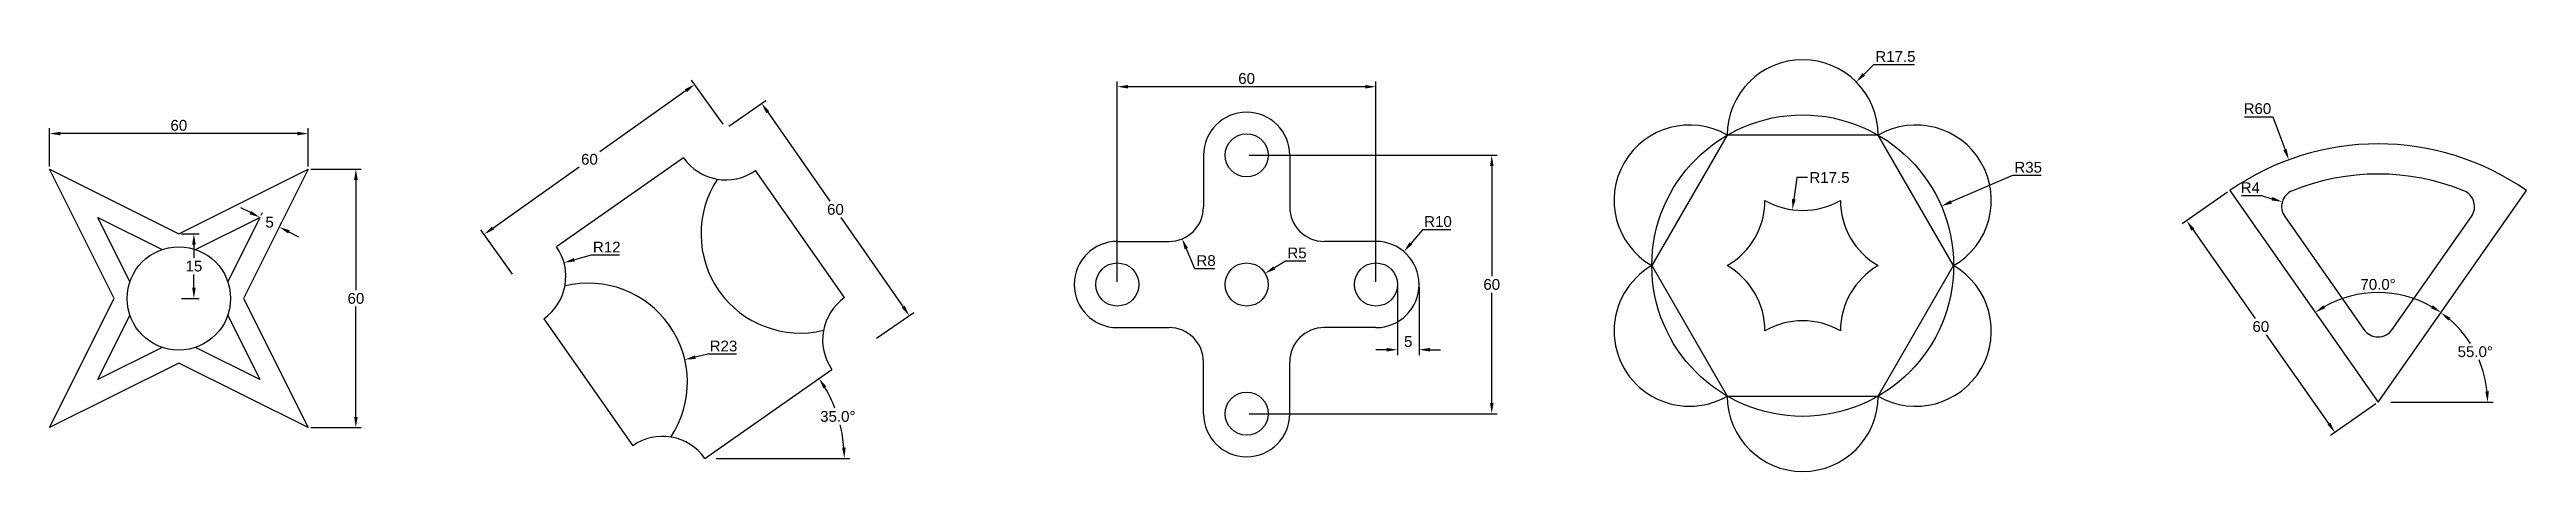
# Model space of a CAD drawing. Header units: millimetres. Extents: x 2499 to 3074, y 1673 to 1771.
import ezdxf

# ---------------------------------------------------------------- set-up
doc = ezdxf.new("R2010")
doc.units = ezdxf.units.MM
doc.styles.get("Standard").update_dxf_attribs({"font": 'arial.ttf'})
doc.dimstyles.new('ISO-25', dxfattribs={"dimtxt": 2.5, "dimasz": 2.5, "dimexe": 1.25, "dimexo": 0.625, "dimtad": 1, "dimtih": 1, "dimtoh": 1, "dimdec": 1, "dimdsep": 46, "dimtxsty": 'Standard', "dimcen": 0, "dimadec": 1, "dimazin": 0, "dimtfac": 1, "dimtdec": 1, "dimtofl": 0, "dimtmove": 0, "dimatfit": 3, "dimfxl": 1, "dimarcsym": 0})

# ---------------------------------------------------------------- blocks, each defined once
blk = doc.blocks.new('*D2')
at = {"color": 0, "lineweight": -2, "transparency": 16777216}
for p, q in [((2560.02, 1743.54), (2571.71, 1743.54)), ((2570.46, 1741.04), (2570.46, 1715.44)), ((2570.46, 1686.04), (2570.46, 1711.64)), ((2560.02, 1683.54), (2571.71, 1683.54))]:
    blk.add_line(p, q, dxfattribs=at)
at = {"color": 0, "transparency": 16777216}
for points in [[(2570.04, 1741.04), (2570.88, 1741.04), (2570.46, 1743.54)], [(2570.04, 1686.04), (2570.88, 1686.04), (2570.46, 1683.54)]]:
    blk.add_solid(points, dxfattribs=at)
at = {"layer": 'Defpoints', "color": 0, "transparency": 16777216}
for p in [(2559.39, 1743.54), (2559.39, 1683.54), (2570.46, 1683.54)]:
    blk.add_point(p, dxfattribs=at)
at = {"color": 0, "transparency": 16777216, "insert": (2570.46, 1713.54), "char_height": 2.5, "attachment_point": 5}
blk.add_mtext('60', dxfattribs=at)
blk = doc.blocks.new('*D3')
at = {"color": 0, "lineweight": -2, "transparency": 16777216}
for p, q in [((2499.39, 1744.16), (2499.39, 1753.08)), ((2559.39, 1744.16), (2559.39, 1753.08)), ((2556.89, 1751.83), (2501.89, 1751.83))]:
    blk.add_line(p, q, dxfattribs=at)
at = {"color": 0, "transparency": 16777216}
for points in [[(2501.89, 1752.25), (2501.89, 1751.41), (2499.39, 1751.83)], [(2556.89, 1752.25), (2556.89, 1751.41), (2559.39, 1751.83)]]:
    blk.add_solid(points, dxfattribs=at)
at = {"layer": 'Defpoints', "color": 0, "transparency": 16777216}
for p in [(2499.39, 1751.83), (2499.39, 1743.54), (2559.39, 1743.54)]:
    blk.add_point(p, dxfattribs=at)
at = {"color": 0, "transparency": 16777216, "insert": (2529.39, 1753.73), "char_height": 2.5, "attachment_point": 5}
blk.add_mtext('60', dxfattribs=at)
blk = doc.blocks.new('*D4')
at = {"color": 0, "lineweight": -2, "transparency": 16777216}
for p, q in [((2530.02, 1728.54), (2534.13, 1728.54)), ((2532.88, 1726.04), (2532.88, 1722.94)), ((2532.88, 1716.04), (2532.88, 1719.14)), ((2530.02, 1713.54), (2534.13, 1713.54))]:
    blk.add_line(p, q, dxfattribs=at)
at = {"color": 0, "transparency": 16777216}
for points in [[(2532.47, 1726.04), (2533.3, 1726.04), (2532.88, 1728.54)], [(2532.47, 1716.04), (2533.3, 1716.04), (2532.88, 1713.54)]]:
    blk.add_solid(points, dxfattribs=at)
at = {"layer": 'Defpoints', "color": 0, "transparency": 16777216}
for p in [(2529.39, 1728.54), (2529.39, 1713.54), (2532.88, 1713.54)]:
    blk.add_point(p, dxfattribs=at)
at = {"color": 0, "transparency": 16777216, "insert": (2532.88, 1721.04), "char_height": 2.5, "attachment_point": 5}
blk.add_mtext('15', dxfattribs=at)
blk = doc.blocks.new('*D5')
at = {"color": 0, "lineweight": -2, "transparency": 16777216}
for p, q in [((2545.98, 1733.47), (2543.74, 1734.59)), ((2548.49, 1732.92), (2548.77, 1733.47)), ((2552.96, 1730.68), (2553.24, 1731.24)), ((2554.92, 1729), (2557.16, 1727.88))]:
    blk.add_line(p, q, dxfattribs=at)
at = {"color": 0, "transparency": 16777216}
for points in [[(2546.16, 1733.85), (2545.79, 1733.1), (2548.21, 1732.36)], [(2555.11, 1729.38), (2554.73, 1728.63), (2552.68, 1730.12)]]:
    blk.add_solid(points, dxfattribs=at)
at = {"layer": 'Defpoints', "color": 0, "transparency": 16777216}
for p in [(2548.21, 1732.36), (2552.68, 1730.12), (2552.68, 1730.12)]:
    blk.add_point(p, dxfattribs=at)
at = {"color": 0, "transparency": 16777216, "insert": (2550.45, 1731.24), "char_height": 2.5, "attachment_point": 5}
blk.add_mtext('5', dxfattribs=at)
blk = doc.blocks.new('*D6')
at = {"color": 0, "lineweight": -2, "transparency": 16777216}
blk.add_line((2654.03, 1676.4), (2685, 1676.4), dxfattribs=at)
for start, end in [(21.06942, 30.57187), (4.42813, 13.99946)]:
    blk.add_arc((2651.39, 1676.4), 32.36, start, end, dxfattribs=at)
at = {"color": 0, "transparency": 16777216}
for points in [[(2678.9, 1692.63), (2679.6, 1693.08), (2677.9, 1694.96)], [(2684.07, 1678.91), (2683.24, 1678.88), (2683.75, 1676.4)]]:
    blk.add_solid(points, dxfattribs=at)
at = {"layer": 'Defpoints', "color": 0, "transparency": 16777216}
for p in [(2680.88, 1697.05), (2683.08, 1682.94), (2651.39, 1676.4), (2651.39, 1676.4), (2653.4, 1676.4)]:
    blk.add_point(p, dxfattribs=at)
at = {"color": 0, "transparency": 16777216, "insert": (2682.25, 1686.13), "char_height": 2.5, "attachment_point": 5}
blk.add_mtext('35.0°', dxfattribs=at)
blk = doc.blocks.new('*D7')
at = {"color": 0, "lineweight": -2, "transparency": 16777216}
for p, q in [((2656.95, 1753.54), (2665.58, 1759.54)), ((2665.98, 1756.78), (2680.37, 1736.11)), ((2697.4, 1711.64), (2683.02, 1732.31)), ((2691.23, 1704.29), (2699.86, 1710.3))]:
    blk.add_line(p, q, dxfattribs=at)
at = {"color": 0, "transparency": 16777216}
for points in [[(2666.33, 1757.02), (2665.64, 1756.54), (2664.56, 1758.83)], [(2697.75, 1711.87), (2697.06, 1711.4), (2698.83, 1709.58)]]:
    blk.add_solid(points, dxfattribs=at)
at = {"layer": 'Defpoints', "color": 0, "transparency": 16777216}
for p in [(2664.56, 1758.83), (2656.44, 1753.18), (2690.71, 1703.93)]:
    blk.add_point(p, dxfattribs=at)
at = {"color": 0, "transparency": 16777216, "insert": (2681.69, 1734.21), "char_height": 2.5, "attachment_point": 5}
blk.add_mtext('60', dxfattribs=at)
blk = doc.blocks.new('*D8')
at = {"color": 0, "lineweight": -2, "transparency": 16777216}
for p, q in [((2655.66, 1753.99), (2648.34, 1764.26)), ((2647.03, 1761.8), (2627.05, 1747.56)), ((2602.23, 1729.88), (2622.21, 1744.12)), ((2606.79, 1719.18), (2599.47, 1729.45))]:
    blk.add_line(p, q, dxfattribs=at)
at = {"color": 0, "transparency": 16777216}
for points in [[(2646.78, 1762.13), (2647.27, 1761.46), (2649.06, 1763.25)], [(2601.99, 1730.22), (2602.47, 1729.54), (2600.19, 1728.43)]]:
    blk.add_solid(points, dxfattribs=at)
at = {"layer": 'Defpoints', "color": 0, "transparency": 16777216}
for p in [(2656.02, 1753.48), (2600.19, 1728.43), (2607.15, 1718.67)]:
    blk.add_point(p, dxfattribs=at)
at = {"color": 0, "transparency": 16777216, "insert": (2624.63, 1745.84), "char_height": 2.5, "attachment_point": 5}
blk.add_mtext('60', dxfattribs=at)
blk = doc.blocks.new('*D9')
at = {"color": 0, "lineweight": -2, "transparency": 16777216}
for p, q in [((2652.11, 1700.58), (2649.19, 1699.9)), ((2658.71, 1700.58), (2652.11, 1700.58))]:
    blk.add_line(p, q, dxfattribs=at)
at = {"color": 0, "transparency": 16777216}
blk.add_solid([(2649.09, 1700.3), (2649.28, 1699.49), (2646.75, 1699.33)], dxfattribs=at)
at = {"layer": 'Defpoints', "color": 0, "transparency": 16777216}
for p in [(2646.75, 1699.33), (2624.36, 1694.09)]:
    blk.add_point(p, dxfattribs=at)
at = {"color": 0, "transparency": 16777216, "insert": (2655.72, 1702.48), "char_height": 2.5, "attachment_point": 5}
blk.add_mtext('R23', dxfattribs=at)
blk = doc.blocks.new('*D10')
at = {"color": 0, "lineweight": -2, "transparency": 16777216}
for p, q in [((2625.04, 1723.59), (2621.13, 1722.51)), ((2631.61, 1723.59), (2625.04, 1723.59))]:
    blk.add_line(p, q, dxfattribs=at)
at = {"color": 0, "transparency": 16777216}
blk.add_solid([(2621.02, 1722.91), (2621.24, 1722.11), (2618.72, 1721.85)], dxfattribs=at)
at = {"layer": 'Defpoints', "color": 0, "transparency": 16777216}
for p in [(2607.15, 1718.67), (2618.72, 1721.85)]:
    blk.add_point(p, dxfattribs=at)
at = {"color": 0, "transparency": 16777216, "insert": (2628.64, 1725.47), "char_height": 2.5, "attachment_point": 5}
blk.add_mtext('R12', dxfattribs=at)
blk = doc.blocks.new('*D13')
at = {"color": 0, "lineweight": -2, "transparency": 16777216}
for p, q in [((2777.69, 1746.78), (2835.18, 1746.78)), ((2833.93, 1744.28), (2833.93, 1718.68)), ((2833.93, 1689.28), (2833.93, 1714.88)), ((2777.69, 1686.78), (2835.18, 1686.78))]:
    blk.add_line(p, q, dxfattribs=at)
at = {"color": 0, "transparency": 16777216}
for points in [[(2833.52, 1744.28), (2834.35, 1744.28), (2833.93, 1746.78)], [(2833.52, 1689.28), (2834.35, 1689.28), (2833.93, 1686.78)]]:
    blk.add_solid(points, dxfattribs=at)
at = {"layer": 'Defpoints', "color": 0, "transparency": 16777216}
for p in [(2777.07, 1746.78), (2833.93, 1746.78), (2777.07, 1686.78)]:
    blk.add_point(p, dxfattribs=at)
at = {"color": 0, "transparency": 16777216, "insert": (2833.93, 1716.78), "char_height": 2.5, "attachment_point": 5}
blk.add_mtext('60', dxfattribs=at)
blk = doc.blocks.new('*D14')
at = {"color": 0, "lineweight": -2, "transparency": 16777216}
for p, q in [((2747.07, 1717.41), (2747.07, 1763.96)), ((2807.07, 1717.41), (2807.07, 1763.96)), ((2804.57, 1762.71), (2749.57, 1762.71))]:
    blk.add_line(p, q, dxfattribs=at)
at = {"color": 0, "transparency": 16777216}
for points in [[(2749.57, 1763.12), (2749.57, 1762.29), (2747.07, 1762.71)], [(2804.57, 1763.12), (2804.57, 1762.29), (2807.07, 1762.71)]]:
    blk.add_solid(points, dxfattribs=at)
at = {"layer": 'Defpoints', "color": 0, "transparency": 16777216}
for p in [(2747.07, 1762.71), (2747.07, 1716.78), (2807.07, 1716.78)]:
    blk.add_point(p, dxfattribs=at)
at = {"color": 0, "transparency": 16777216, "insert": (2777.07, 1764.61), "char_height": 2.5, "attachment_point": 5}
blk.add_mtext('60', dxfattribs=at)
blk = doc.blocks.new('*D15')
at = {"color": 0, "lineweight": -2, "transparency": 16777216}
for p, q in [((2812.07, 1716.16), (2812.07, 1700.38)), ((2817.07, 1716.16), (2817.07, 1700.38)), ((2809.57, 1701.63), (2807.07, 1701.63)), ((2819.57, 1701.63), (2822.07, 1701.63))]:
    blk.add_line(p, q, dxfattribs=at)
at = {"color": 0, "transparency": 16777216}
for points in [[(2809.57, 1702.05), (2809.57, 1701.21), (2812.07, 1701.63)], [(2819.57, 1702.05), (2819.57, 1701.21), (2817.07, 1701.63)]]:
    blk.add_solid(points, dxfattribs=at)
at = {"layer": 'Defpoints', "color": 0, "transparency": 16777216}
for p in [(2812.07, 1716.78), (2817.07, 1716.78), (2817.07, 1701.63)]:
    blk.add_point(p, dxfattribs=at)
at = {"color": 0, "transparency": 16777216, "insert": (2814.57, 1703.53), "char_height": 2.5, "attachment_point": 5}
blk.add_mtext('5', dxfattribs=at)
blk = doc.blocks.new('*D16')
at = {"color": 0, "lineweight": -2, "transparency": 16777216}
for p, q in [((2817.85, 1729.49), (2815.15, 1726.31)), ((2824.44, 1729.49), (2817.85, 1729.49))]:
    blk.add_line(p, q, dxfattribs=at)
at = {"color": 0, "transparency": 16777216}
blk.add_solid([(2814.84, 1726.58), (2815.47, 1726.04), (2813.54, 1724.41)], dxfattribs=at)
at = {"layer": 'Defpoints', "color": 0, "transparency": 16777216}
for p in [(2813.54, 1724.41), (2807.07, 1716.78)]:
    blk.add_point(p, dxfattribs=at)
at = {"color": 0, "transparency": 16777216, "insert": (2821.46, 1731.39), "char_height": 2.5, "attachment_point": 5}
blk.add_mtext('R10', dxfattribs=at)
blk = doc.blocks.new('*D17')
at = {"color": 0, "lineweight": -2, "transparency": 16777216}
for p, q in [((2786.11, 1722.2), (2783.5, 1720.64)), ((2790.78, 1722.2), (2786.11, 1722.2))]:
    blk.add_line(p, q, dxfattribs=at)
at = {"color": 0, "transparency": 16777216}
blk.add_solid([(2783.28, 1721), (2783.71, 1720.28), (2781.35, 1719.35)], dxfattribs=at)
at = {"layer": 'Defpoints', "color": 0, "transparency": 16777216}
for p in [(2781.35, 1719.35), (2777.07, 1716.78)]:
    blk.add_point(p, dxfattribs=at)
at = {"color": 0, "transparency": 16777216, "insert": (2788.76, 1724.1), "char_height": 2.5, "attachment_point": 5}
blk.add_mtext('R5', dxfattribs=at)
blk = doc.blocks.new('*D18')
at = {"color": 0, "lineweight": -2, "transparency": 16777216}
for p, q in [((2765.02, 1720.41), (2763.09, 1725.08)), ((2769.68, 1720.41), (2765.02, 1720.41))]:
    blk.add_line(p, q, dxfattribs=at)
at = {"color": 0, "transparency": 16777216}
blk.add_solid([(2763.47, 1725.24), (2762.7, 1724.92), (2762.13, 1727.39)], dxfattribs=at)
at = {"layer": 'Defpoints', "color": 0, "transparency": 16777216}
for p in [(2759.07, 1734.78), (2762.13, 1727.39)]:
    blk.add_point(p, dxfattribs=at)
at = {"color": 0, "transparency": 16777216, "insert": (2767.66, 1722.32), "char_height": 2.5, "attachment_point": 5}
blk.add_mtext('R8', dxfattribs=at)
blk = doc.blocks.new('*D21')
at = {"color": 0, "lineweight": -2, "transparency": 16777216}
for p, q in [((2904.7, 1741.62), (2904.01, 1736.61)), ((2907.2, 1741.62), (2904.7, 1741.62))]:
    blk.add_line(p, q, dxfattribs=at)
at = {"color": 0, "transparency": 16777216}
blk.add_solid([(2903.59, 1736.67), (2904.42, 1736.55), (2903.66, 1734.13)], dxfattribs=at)
at = {"layer": 'Defpoints', "color": 0, "transparency": 16777216}
for p in [(2906.06, 1751.47), (2903.66, 1734.13)]:
    blk.add_point(p, dxfattribs=at)
at = {"color": 0, "transparency": 16777216, "insert": (2912.27, 1741.62), "char_height": 2.5, "attachment_point": 5}
blk.add_mtext('R17.5', dxfattribs=at)
blk = doc.blocks.new('*D22')
at = {"color": 0, "lineweight": -2, "transparency": 16777216}
for p, q in [((2922.49, 1767.82), (2920.24, 1765.57)), ((2932.02, 1767.82), (2922.49, 1767.82))]:
    blk.add_line(p, q, dxfattribs=at)
at = {"color": 0, "transparency": 16777216}
blk.add_solid([(2919.94, 1765.87), (2920.53, 1765.28), (2918.46, 1763.81)], dxfattribs=at)
at = {"layer": 'Defpoints', "color": 0, "transparency": 16777216}
for p in [(2918.46, 1763.81), (2906.06, 1751.47)]:
    blk.add_point(p, dxfattribs=at)
at = {"color": 0, "transparency": 16777216, "insert": (2927.57, 1769.72), "char_height": 2.5, "attachment_point": 5}
blk.add_mtext('R17.5', dxfattribs=at)
blk = doc.blocks.new('*D23')
at = {"color": 0, "lineweight": -2, "transparency": 16777216}
for p, q in [((2954.74, 1742.08), (2940.51, 1735.97)), ((2961.35, 1742.08), (2954.74, 1742.08))]:
    blk.add_line(p, q, dxfattribs=at)
at = {"color": 0, "transparency": 16777216}
blk.add_solid([(2940.34, 1736.35), (2940.67, 1735.59), (2938.21, 1734.98)], dxfattribs=at)
at = {"layer": 'Defpoints', "color": 0, "transparency": 16777216}
for p in [(2938.21, 1734.98), (2906.06, 1721.16)]:
    blk.add_point(p, dxfattribs=at)
at = {"color": 0, "transparency": 16777216, "insert": (2958.36, 1743.99), "char_height": 2.5, "attachment_point": 5}
blk.add_mtext('R35', dxfattribs=at)
blk = doc.blocks.new('*D24')
at = {"color": 0, "lineweight": -2, "transparency": 16777216}
for p, q in [((3004.6, 1738.22), (2994.1, 1730.86)), ((2996.55, 1729.53), (3011, 1708.9)), ((3028.1, 1684.48), (3013.66, 1705.1)), ((3039.02, 1689.07), (3028.51, 1681.71))]:
    blk.add_line(p, q, dxfattribs=at)
at = {"color": 0, "transparency": 16777216}
for points in [[(2996.89, 1729.77), (2996.21, 1729.29), (2995.12, 1731.58)], [(3028.44, 1684.72), (3027.76, 1684.24), (3029.53, 1682.43)]]:
    blk.add_solid(points, dxfattribs=at)
at = {"layer": 'Defpoints', "color": 0, "transparency": 16777216}
for p in [(3005.12, 1738.58), (3039.53, 1689.43), (3029.53, 1682.43)]:
    blk.add_point(p, dxfattribs=at)
at = {"color": 0, "transparency": 16777216, "insert": (3012.33, 1707), "char_height": 2.5, "attachment_point": 5}
blk.add_mtext('60', dxfattribs=at)
blk = doc.blocks.new('*D25')
at = {"color": 0, "lineweight": -2, "transparency": 16777216}
for p, q in [((3007.88, 1737.41), (3012.52, 1737.41)), ((3012.52, 1737.41), (3014.92, 1736.7))]:
    blk.add_line(p, q, dxfattribs=at)
at = {"color": 0, "transparency": 16777216}
blk.add_solid([(3015.04, 1737.1), (3014.8, 1736.3), (3017.32, 1735.99)], dxfattribs=at)
at = {"layer": 'Defpoints', "color": 0, "transparency": 16777216}
for p in [(3017.32, 1735.99), (3021.15, 1734.85)]:
    blk.add_point(p, dxfattribs=at)
at = {"color": 0, "transparency": 16777216, "insert": (3009.89, 1739.28), "char_height": 2.5, "attachment_point": 5}
blk.add_mtext('R4', dxfattribs=at)
blk = doc.blocks.new('*D26')
at = {"color": 0, "lineweight": -2, "transparency": 16777216}
for p, q in [((3008.56, 1755.71), (3015.15, 1755.71)), ((3015.15, 1755.71), (3017.95, 1748.09))]:
    blk.add_line(p, q, dxfattribs=at)
at = {"color": 0, "transparency": 16777216}
blk.add_solid([(3018.34, 1748.23), (3017.56, 1747.94), (3018.82, 1745.74)], dxfattribs=at)
at = {"layer": 'Defpoints', "color": 0, "transparency": 16777216}
for p in [(3018.82, 1745.74), (3039.53, 1689.43)]:
    blk.add_point(p, dxfattribs=at)
at = {"color": 0, "transparency": 16777216, "insert": (3011.54, 1757.61), "char_height": 2.5, "attachment_point": 5}
blk.add_mtext('R60', dxfattribs=at)
blk = doc.blocks.new('*D27')
at = {"color": 0, "lineweight": -2, "transparency": 16777216}
blk.add_arc((3039.53, 1689.43), 25.46, 60.62811, 119.37189, dxfattribs=at)
at = {"color": 0, "transparency": 16777216}
for points in [[(3027.27, 1711.26), (3026.82, 1711.97), (3024.93, 1710.29)], [(3052.24, 1711.97), (3051.8, 1711.26), (3054.14, 1710.29)]]:
    blk.add_solid(points, dxfattribs=at)
at = {"layer": 'Defpoints', "color": 0, "transparency": 16777216}
for p in [(3005.12, 1738.58), (3073.95, 1738.58), (3044.68, 1714.36), (3039.53, 1689.43), (3039.53, 1689.43)]:
    blk.add_point(p, dxfattribs=at)
at = {"color": 0, "transparency": 16777216, "insert": (3039.53, 1716.79), "char_height": 2.5, "attachment_point": 5}
blk.add_mtext('70.0°', dxfattribs=at)
blk = doc.blocks.new('*D28')
at = {"color": 0, "lineweight": -2, "transparency": 16777216}
blk.add_line((3042.46, 1689.43), (3066.19, 1689.43), dxfattribs=at)
for start, end in [(32.45209, 49.35943), (5.64057, 22.76194)]:
    blk.add_arc((3039.53, 1689.43), 25.4, start, end, dxfattribs=at)
at = {"color": 0, "transparency": 16777216}
for points in [[(3055.82, 1708.38), (3056.33, 1709.04), (3054.1, 1710.24)], [(3065.23, 1691.95), (3064.4, 1691.91), (3064.94, 1689.43)]]:
    blk.add_solid(points, dxfattribs=at)
at = {"layer": 'Defpoints', "color": 0, "transparency": 16777216}
for p in [(3073.95, 1738.58), (3063.65, 1697.42), (3039.53, 1689.43), (3039.53, 1689.43), (3041.83, 1689.43)]:
    blk.add_point(p, dxfattribs=at)
at = {"color": 0, "transparency": 16777216, "insert": (3062.07, 1701.16), "char_height": 2.5, "attachment_point": 5}
blk.add_mtext('55.0°', dxfattribs=at)

msp = doc.modelspace()

# ---------------------------------------------------------------- linework, layer by layer
at = {"color": 3}
for p, q in [((2767.07, 1746.78), (2767.07, 1734.78)), ((2787.07, 1746.78), (2787.07, 1734.78)), ((2888.56, 1751.47), (2871.06, 1721.16)), ((2923.56, 1751.47), (2888.56, 1751.47)), ((2941.06, 1721.16), (2923.56, 1751.47)), ((2646.47, 1746.2), (2616.98, 1725.55)), ((2683.83, 1713.76), (2663.18, 1743.25)), ((2747.07, 1726.78), (2759.07, 1726.78)), ((2807.07, 1726.78), (2795.07, 1726.78)), ((2871.06, 1721.16), (2888.56, 1690.85)), ((2923.56, 1690.85), (2941.06, 1721.16)), ((2614.03, 1708.84), (2634.68, 1679.35)), ((2747.07, 1706.78), (2759.07, 1706.78)), ((2807.07, 1706.78), (2795.07, 1706.78)), ((2651.39, 1676.4), (2680.88, 1697.05)), ((2767.07, 1686.78), (2767.07, 1698.78)), ((2787.07, 1686.78), (2787.07, 1698.78)), ((2888.56, 1690.85), (2923.56, 1690.85))]:
    msp.add_line(p, q, dxfattribs=at)
for points in [[(3073.95, 1738.58, 0.315299), (3005.12, 1738.58), (3039.53, 1689.43)], [(3059.41, 1738.56, 0.194626), (3019.65, 1738.56, 0.482197), (3017.88, 1732.56), (3036.25, 1706.31, 0.520567), (3042.81, 1706.31), (3061.19, 1732.56, 0.482197)]]:
    msp.add_lwpolyline(points, format="xyb", close=True, dxfattribs=at)
msp.add_lwpolyline([(2559.39, 1743.54), (2544.39, 1713.54), (2559.39, 1683.54), (2529.39, 1698.54), (2499.39, 1683.54), (2514.39, 1713.54), (2499.39, 1743.54), (2529.39, 1728.54)], close=True, dxfattribs=at)
for points in [[(2518.04, 1717.42), (2510.57, 1732.36), (2525.51, 1724.89)], [(2533.28, 1724.89), (2548.21, 1732.36), (2540.75, 1717.42)], [(2525.51, 1702.18), (2510.57, 1694.72), (2518.04, 1709.65)], [(2540.75, 1709.65), (2548.21, 1694.72), (2533.28, 1702.18)]]:
    msp.add_lwpolyline(points, dxfattribs=at)
for centre, radius in [((2906.06, 1721.16), 35), ((2777.07, 1746.78), 5), ((2529.39, 1713.54), 12), ((2747.07, 1716.78), 5), ((2777.07, 1716.78), 5), ((2807.07, 1716.78), 5), ((2777.07, 1686.78), 5)]:
    msp.add_circle(centre, radius, dxfattribs=at)
for centre, radius, start, end in [((2906.06, 1751.47), 17.5, 360, 180), ((2777.07, 1746.78), 10, 0, 180), ((2879.81, 1736.32), 17.5, 60, 240), ((2932.31, 1736.32), 17.5, 300, 120), ((2656.3, 1753.08), 12, 215, 305), ((2673.51, 1728.51), 23, 146.38373, 283.61627), ((2879.81, 1736.32), 17.5, 300, 360), ((2906.06, 1751.47), 17.5, 240, 300), ((2932.31, 1736.32), 17.5, 180, 240), ((2759.07, 1734.78), 8, 270, 0), ((2795.07, 1734.78), 8, 180, 270), ((2607.15, 1718.67), 12, 305, 35), ((2747.07, 1716.78), 10, 90, 270), ((2807.07, 1716.78), 10, 270, 90), ((2879.81, 1706), 17.5, 120, 300), ((2879.81, 1706), 17.5, 0, 60), ((2932.31, 1706), 17.5, 120, 180), ((2932.31, 1706), 17.5, 240, 60), ((2624.36, 1694.09), 23, 326.38373, 103.61627), ((2690.71, 1703.93), 12, 125, 215), ((2759.07, 1698.78), 8, 0, 90), ((2795.07, 1698.78), 8, 90, 180), ((2906.06, 1690.85), 17.5, 60, 120), ((2906.06, 1690.85), 17.5, 180, 0), ((2777.07, 1686.78), 10, 180, 0), ((2641.56, 1669.52), 12, 35, 125)]:
    msp.add_arc(centre, radius, start, end, dxfattribs=at)

# ---------------------------------------------------------------- dimensions: what is measured, and where the dimension line sits
for center, mpoint, picture, middle in [((2906.06, 1751.47), (2918.46, 1763.81), '*D22', (2927.57, 1767.82)), ((3039.53, 1689.43), (3018.82, 1745.74), '*D26', (3011.54, 1755.71)), ((2906.06, 1751.47), (2903.66, 1734.13), '*D21', (2912.27, 1741.62)), ((2906.06, 1721.16), (2938.21, 1734.98), '*D23', (2958.36, 1742.08)), ((2807.07, 1716.78), (2813.54, 1724.41), '*D16', (2821.46, 1729.49)), ((2607.15, 1718.67), (2618.72, 1721.85), '*D10', (2628.64, 1723.59)), ((2777.07, 1716.78), (2781.35, 1719.35), '*D17', (2788.76, 1722.2)), ((2624.36, 1694.09), (2646.75, 1699.33), '*D9', (2652.11, 1700.58))]:
    dim = msp.add_radius_dim(center=center, mpoint=mpoint, dimstyle='ISO-25')
    dim.commit()
    dim.dimension.update_dxf_attribs({"geometry": picture, "text_midpoint": middle, "dimtype": 164})
for p1, p2, distance, picture, middle in [((2656.02, 1753.48), (2607.15, 1718.67), -11.99, '*D8', (2624.63, 1745.84)), ((2690.71, 1703.93), (2656.44, 1753.18), -9.89, '*D7', (2681.69, 1734.21)), ((3005.12, 1738.58), (3039.53, 1689.43), -12.2, '*D24', (3012.33, 1707)), ((2548.21, 1732.36), (2552.68, 1730.12), 0, '*D5', (2550.45, 1731.24))]:
    dim = msp.add_aligned_dim(p1=p1, p2=p2, distance=distance, dimstyle='ISO-25')
    dim.commit()
    dim.dimension.update_dxf_attribs({"geometry": picture, "text_midpoint": middle})
for base, p1, p2, picture, middle in [((2747.07, 1762.71), (2807.07, 1716.78), (2747.07, 1716.78), '*D14', (2777.07, 1764.61)), ((2499.39, 1751.83), (2559.39, 1743.54), (2499.39, 1743.54), '*D3', (2529.39, 1753.73)), ((2817.07, 1701.63), (2812.07, 1716.78), (2817.07, 1716.78), '*D15', (2814.57, 1703.53))]:
    dim = msp.add_linear_dim(base=base, p1=p1, p2=p2, dimstyle='ISO-25')
    dim.commit()
    dim.dimension.update_dxf_attribs({"geometry": picture, "text_midpoint": middle})
for base, p1, p2, picture, middle in [((2833.93, 1746.78), (2777.07, 1686.78), (2777.07, 1746.78), '*D13', (2833.93, 1716.78)), ((2570.46, 1683.54), (2559.39, 1743.54), (2559.39, 1683.54), '*D2', (2570.46, 1713.54)), ((2532.88, 1713.54), (2529.39, 1728.54), (2529.39, 1713.54), '*D4', (2532.88, 1721.04))]:
    dim = msp.add_linear_dim(base=base, p1=p1, p2=p2, angle=90, dimstyle='ISO-25')
    dim.commit()
    dim.dimension.update_dxf_attribs({"geometry": picture, "text_midpoint": middle})
for center, mpoint, picture, middle in [((3021.15, 1734.85), (3017.32, 1735.99), '*D25', (3009.89, 1739.28)), ((2759.07, 1734.78), (2762.13, 1727.39), '*D18', (2767.66, 1722.32))]:
    dim = msp.add_radius_dim(center=center, mpoint=mpoint, dimstyle='ISO-25')
    dim.commit()
    dim.dimension.update_dxf_attribs({"geometry": picture, "text_midpoint": middle})
for base, line1, line2, picture, middle in [((3044.68, 1714.36), ((3039.53, 1689.43), (3073.95, 1738.58)), ((3005.12, 1738.58), (3039.53, 1689.43)), '*D27', (3039.53, 1716.79)), ((3063.65, 1697.42), ((3039.53, 1689.43), (3041.83, 1689.43)), ((3039.53, 1689.43), (3073.95, 1738.58)), '*D28', (3062.07, 1701.16)), ((2683.08, 1682.94), ((2651.39, 1676.4), (2653.4, 1676.4)), ((2651.39, 1676.4), (2680.88, 1697.05)), '*D6', (2682.25, 1686.13))]:
    dim = msp.add_angular_dim_2l(base=base, line1=line1, line2=line2, dimstyle='ISO-25')
    dim.commit()
    dim.dimension.update_dxf_attribs({"geometry": picture, "text_midpoint": middle})

doc.saveas('drawing.dxf')
